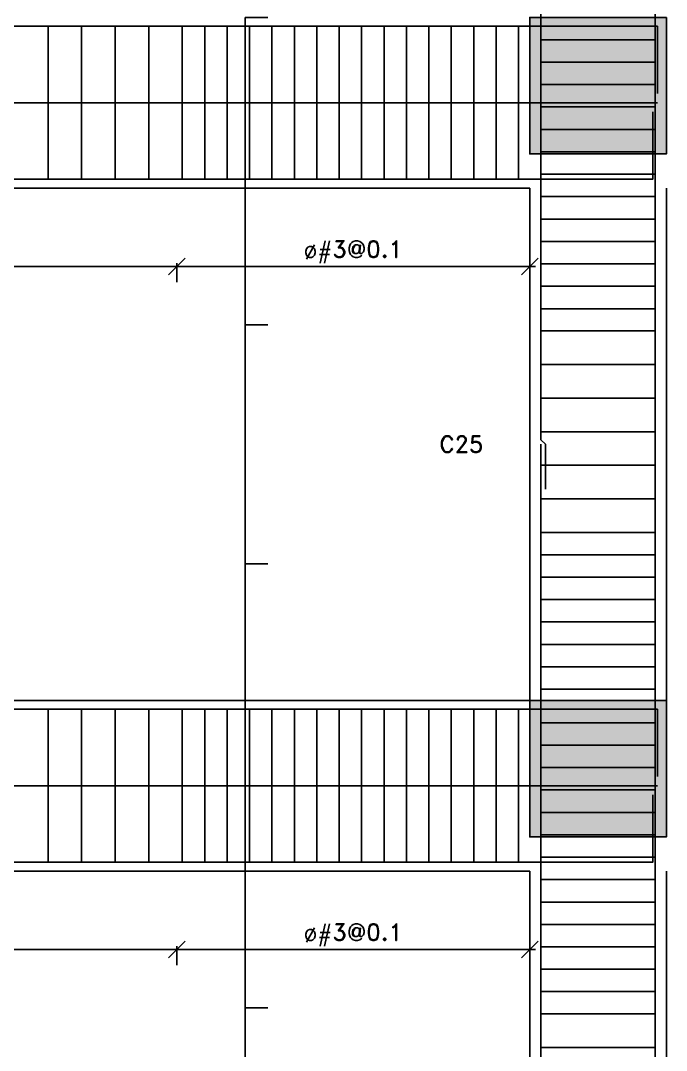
# Model space of a CAD drawing. Header units: inches. Extents: x 2674 to 28325, y -8016 to 21827.
# Drawn here: x 11392.3 to 11536.3, y -1752.3 to -1522.5 of the extents above; entities that cross this region are included whole.
import ezdxf

# ---------------------------------------------------------------- set-up
doc = ezdxf.new("R2010")
doc.units = ezdxf.units.IN
doc.header["$MEASUREMENT"] = 0
for name, color, linetype in [('Beam', 3, 'Continuous'), ('Beam elevation contour', 7, 'Continuous'), ('Beam rebar bot', 2, 'Continuous'), ('Beam rebar top', 2, 'Continuous'), ('Beam tie corner', 6, 'Continuous'), ('Beam tie mid', 4, 'Continuous'), ('Column elevation contorno', 7, 'Continuous'), ('Dimensions', 7, 'Continuous'), ('Porticos', 7, 'Continuous'), ('Texts', 7, 'Continuous')]:
    doc.layers.add(name, color=color, linetype=linetype)
doc.layers.add('Beam torsion rebar', color=7, linetype='Continuous', true_color=0xaf0000)
doc.styles.add('Letra', font='romand.shx')
doc.dimstyles.new('Dimension', dxfattribs={"dimscale": 0.083333, "dimtxt": 0.025, "dimasz": 0.025, "dimexe": 0.015, "dimexo": 0.03, "dimgap": 0.015, "dimtad": 1, "dimdec": 1, "dimzin": 0, "dimdsep": 46, "dimlunit": 4, "dimtxsty": 'Letra', "dimblk": 'OBLIQUE', "dimcen": 0.015, "dimdle": 0.025, "dimclrd": 256, "dimclre": 1, "dimclrt": 4, "dimadec": 0, "dimazin": 0, "dimtfac": 1, "dimtdec": 1, "dimtofl": 0, "dimtmove": 0, "dimatfit": 3, "dimfxl": 1, "dimtolj": 1, "dimtzin": 0, "dimarcsym": 0})

# ---------------------------------------------------------------- blocks, each defined once
blk = doc.blocks.new('_Oblique')
at = {"color": 0, "linetype": 'ByBlock', "lineweight": -2}
blk.add_line((-0.5, -0.5), (0.5, 0.5), dxfattribs=at)
blk = doc.blocks.new('*D623')
at = {"layer": 'Defpoints', "color": 0, "transparency": 16777216}
for p in [(11442.37, -1643.71), (11447.37, -1643.71), (11447.37, -1674.21)]:
    blk.add_point(p, dxfattribs=at)
at = {"layer": 'Dimensions', "color": 1, "linetype": 'ByBlock', "lineweight": -2, "transparency": 16777216}
for p, q in [((11447.37, -1643.71), (11442.37, -1643.71)), ((11447.37, -1674.21), (11442.37, -1674.21))]:
    blk.add_line(p, q, dxfattribs=at)
at = {"layer": 'Dimensions', "linetype": 'ByBlock', "lineweight": -2, "transparency": 16777216}
blk.add_line((11442.37, -1674.22), (11442.37, -1643.71), dxfattribs=at)
at = {"layer": 'Dimensions', "lineweight": -2, "transparency": 16777216, "xscale": 0.006249999999999999, "yscale": 0.006249999999999999, "zscale": 0.006249999999999999}
for p, rotation in [((11442.37, -1643.71), 90), ((11442.37, -1674.21), 270)]:
    blk.add_blockref('_Oblique', p, dxfattribs=dict(at, rotation=rotation))
at = {"layer": 'Dimensions', "color": 4, "transparency": 16777216, "insert": (11442.37, -1658.96), "char_height": 0.00625, "attachment_point": 5, "rotation": 90, "style": 'Letra'}
blk.add_mtext('\\A1;ø#3@0.1', dxfattribs=at)
blk = doc.blocks.new('*D624')
at = {"layer": 'Defpoints', "color": 0, "transparency": 16777216}
for p in [(11442.37, -1521.81), (11447.37, -1521.81), (11447.37, -1590.41)]:
    blk.add_point(p, dxfattribs=at)
at = {"layer": 'Dimensions', "color": 1, "linetype": 'ByBlock', "lineweight": -2, "transparency": 16777216}
for p, q in [((11447.37, -1521.81), (11442.37, -1521.81)), ((11447.37, -1590.41), (11442.37, -1590.41))]:
    blk.add_line(p, q, dxfattribs=at)
at = {"layer": 'Dimensions', "linetype": 'ByBlock', "lineweight": -2, "transparency": 16777216}
blk.add_line((11442.37, -1590.42), (11442.37, -1521.81), dxfattribs=at)
at = {"layer": 'Dimensions', "lineweight": -2, "transparency": 16777216, "xscale": 0.006249999999999999, "yscale": 0.006249999999999999, "zscale": 0.006249999999999999}
for p, rotation in [((11442.37, -1521.81), 90), ((11442.37, -1590.41), 270)]:
    blk.add_blockref('_Oblique', p, dxfattribs=dict(at, rotation=rotation))
at = {"layer": 'Dimensions', "color": 4, "transparency": 16777216, "insert": (11442.37, -1556.11), "char_height": 0.00625, "attachment_point": 5, "rotation": 90, "style": 'Letra'}
blk.add_mtext('\\A1;ø#3@0.1', dxfattribs=at)
blk = doc.blocks.new('*D625')
at = {"layer": 'Defpoints', "color": 0, "transparency": 16777216}
for p in [(11442.37, -1590.41), (11447.37, -1590.41), (11447.37, -1643.71)]:
    blk.add_point(p, dxfattribs=at)
at = {"layer": 'Dimensions', "color": 1, "linetype": 'ByBlock', "lineweight": -2, "transparency": 16777216}
for p, q in [((11447.37, -1590.41), (11442.37, -1590.41)), ((11447.37, -1643.71), (11442.37, -1643.71))]:
    blk.add_line(p, q, dxfattribs=at)
at = {"layer": 'Dimensions', "linetype": 'ByBlock', "lineweight": -2, "transparency": 16777216}
blk.add_line((11442.37, -1643.72), (11442.37, -1590.41), dxfattribs=at)
at = {"layer": 'Dimensions', "lineweight": -2, "transparency": 16777216, "xscale": 0.006249999999999999, "yscale": 0.006249999999999999, "zscale": 0.006249999999999999}
for p, rotation in [((11442.37, -1590.41), 90), ((11442.37, -1643.71), 270)]:
    blk.add_blockref('_Oblique', p, dxfattribs=dict(at, rotation=rotation))
at = {"layer": 'Dimensions', "color": 4, "transparency": 16777216, "insert": (11442.37, -1617.06), "char_height": 0.00625, "attachment_point": 5, "rotation": 90, "style": 'Letra'}
blk.add_mtext('\\A1;ø#3@0.15', dxfattribs=at)
blk = doc.blocks.new('*D648')
at = {"layer": 'Defpoints', "color": 0, "transparency": 16777216}
for p in [(11442.37, -1674.21), (11447.37, -1674.21), (11447.37, -1742.81)]:
    blk.add_point(p, dxfattribs=at)
at = {"layer": 'Dimensions', "color": 1, "linetype": 'ByBlock', "lineweight": -2, "transparency": 16777216}
for p, q in [((11447.37, -1674.21), (11442.37, -1674.21)), ((11447.37, -1742.81), (11442.37, -1742.81))]:
    blk.add_line(p, q, dxfattribs=at)
at = {"layer": 'Dimensions', "linetype": 'ByBlock', "lineweight": -2, "transparency": 16777216}
blk.add_line((11442.37, -1742.82), (11442.37, -1674.21), dxfattribs=at)
at = {"layer": 'Dimensions', "lineweight": -2, "transparency": 16777216, "xscale": 0.006249999999999999, "yscale": 0.006249999999999999, "zscale": 0.006249999999999999}
for p, rotation in [((11442.37, -1674.21), 90), ((11442.37, -1742.81), 270)]:
    blk.add_blockref('_Oblique', p, dxfattribs=dict(at, rotation=rotation))
at = {"layer": 'Dimensions', "color": 4, "transparency": 16777216, "insert": (11442.37, -1708.51), "char_height": 0.00625, "attachment_point": 5, "rotation": 90, "style": 'Letra'}
blk.add_mtext('\\A1;ø#3@0.1', dxfattribs=at)
blk = doc.blocks.new('*D649')
at = {"layer": 'Defpoints', "color": 0, "transparency": 16777216}
for p in [(11442.37, -1742.81), (11447.37, -1742.81), (11447.37, -1796.11)]:
    blk.add_point(p, dxfattribs=at)
at = {"layer": 'Dimensions', "color": 1, "linetype": 'ByBlock', "lineweight": -2, "transparency": 16777216}
for p, q in [((11447.37, -1742.81), (11442.37, -1742.81)), ((11447.37, -1796.11), (11442.37, -1796.11))]:
    blk.add_line(p, q, dxfattribs=at)
at = {"layer": 'Dimensions', "linetype": 'ByBlock', "lineweight": -2, "transparency": 16777216}
blk.add_line((11442.37, -1796.12), (11442.37, -1742.81), dxfattribs=at)
at = {"layer": 'Dimensions', "lineweight": -2, "transparency": 16777216, "xscale": 0.006249999999999999, "yscale": 0.006249999999999999, "zscale": 0.006249999999999999}
for p, rotation in [((11442.37, -1742.81), 90), ((11442.37, -1796.11), 270)]:
    blk.add_blockref('_Oblique', p, dxfattribs=dict(at, rotation=rotation))
at = {"layer": 'Dimensions', "color": 4, "transparency": 16777216, "insert": (11442.37, -1769.46), "char_height": 0.00625, "attachment_point": 5, "rotation": 90, "style": 'Letra'}
blk.add_mtext('\\A1;ø#3@0.15', dxfattribs=at)
blk = doc.blocks.new('*D179')
at = {"linetype": 'ByBlock', "lineweight": -2, "transparency": 16777216}
blk.add_line((730.7241, 13.5184), (732.3482, 13.5184), dxfattribs=at)
at = {"color": 1, "linetype": 'ByBlock', "lineweight": -2, "transparency": 16777216}
for p, q in [((730.7491, 13.4484), (730.7491, 13.5334)), ((732.3232, 13.4484), (732.3232, 13.5334))]:
    blk.add_line(p, q, dxfattribs=at)
at = {"layer": 'Defpoints', "transparency": 16777216}
for p in [(732.3232, 13.5184), (730.7491, 13.4184), (732.3232, 13.4184)]:
    blk.add_point(p, dxfattribs=at)
at = {"lineweight": -2, "transparency": 16777216, "xscale": 0.075, "yscale": 0.075, "zscale": 0.075, "rotation": 180}
blk.add_blockref('_Oblique', (730.7491, 13.5184), dxfattribs=at)
at = {"lineweight": -2, "transparency": 16777216, "xscale": 0.075, "yscale": 0.075, "zscale": 0.075}
blk.add_blockref('_Oblique', (732.3232, 13.5184), dxfattribs=at)
at = {"color": 4, "transparency": 16777216, "insert": (731.53615, 13.5334), "char_height": 0.075, "attachment_point": 8, "style": 'Letra'}
blk.add_mtext('ø#3@0.1', dxfattribs=at)
blk = doc.blocks.new('*D180')
at = {"linetype": 'ByBlock', "lineweight": -2, "transparency": 16777216}
blk.add_line((726.6841, 13.5184), (730.7741, 13.5184), dxfattribs=at)
at = {"color": 1, "linetype": 'ByBlock', "lineweight": -2, "transparency": 16777216}
for p, q in [((726.7091, 13.4484), (726.7091, 13.5334)), ((730.7491, 13.4484), (730.7491, 13.5334))]:
    blk.add_line(p, q, dxfattribs=at)
at = {"layer": 'Defpoints', "transparency": 16777216}
for p in [(730.7491, 13.5184), (726.7091, 13.4184), (730.7491, 13.4184)]:
    blk.add_point(p, dxfattribs=at)
at = {"lineweight": -2, "transparency": 16777216, "xscale": 0.075, "yscale": 0.075, "zscale": 0.075, "rotation": 180}
blk.add_blockref('_Oblique', (726.7091, 13.5184), dxfattribs=at)
at = {"lineweight": -2, "transparency": 16777216, "xscale": 0.075, "yscale": 0.075, "zscale": 0.075}
blk.add_blockref('_Oblique', (730.7491, 13.5184), dxfattribs=at)
at = {"color": 4, "transparency": 16777216, "insert": (728.7291, 13.5334), "char_height": 0.075, "attachment_point": 8, "style": 'Letra'}
blk.add_mtext('ø#3@0.15', dxfattribs=at)
blk = doc.blocks.new('FB 24 X 24')
blk.add_hatch(color=256).paths.add_polyline_path([(0.3048, 0.3048), (-0.3048, 0.3048), (-0.3048, -0.3048), (0.3048, -0.3048)])
at = {"color": 0}
blk.add_lwpolyline([(0.3048, 0.3048), (-0.3048, 0.3048), (-0.3048, -0.3048), (0.3048, -0.3048)], close=True, dxfattribs=at)
blk = doc.blocks.new('*D198')
at = {"color": 1, "linetype": 'ByBlock', "lineweight": -2, "transparency": 16777216}
for p, q in [((730.7491, 10.4004), (730.7491, 10.4854)), ((732.3232, 10.4004), (732.3232, 10.4854))]:
    blk.add_line(p, q, dxfattribs=at)
at = {"linetype": 'ByBlock', "lineweight": -2, "transparency": 16777216}
blk.add_line((730.7241, 10.4704), (732.3482, 10.4704), dxfattribs=at)
at = {"layer": 'Defpoints', "transparency": 16777216}
for p in [(732.3232, 10.4704), (730.7491, 10.3704), (732.3232, 10.3704)]:
    blk.add_point(p, dxfattribs=at)
at = {"lineweight": -2, "transparency": 16777216, "xscale": 0.075, "yscale": 0.075, "zscale": 0.075, "rotation": 180}
blk.add_blockref('_Oblique', (730.7491, 10.4704), dxfattribs=at)
at = {"lineweight": -2, "transparency": 16777216, "xscale": 0.075, "yscale": 0.075, "zscale": 0.075}
blk.add_blockref('_Oblique', (732.3232, 10.4704), dxfattribs=at)
at = {"color": 4, "transparency": 16777216, "insert": (731.53615, 10.4854), "char_height": 0.075, "attachment_point": 8, "style": 'Letra'}
blk.add_mtext('ø#3@0.1', dxfattribs=at)
blk = doc.blocks.new('*D199')
at = {"color": 1, "linetype": 'ByBlock', "lineweight": -2, "transparency": 16777216}
for p, q in [((726.7091, 10.4004), (726.7091, 10.4854)), ((730.7491, 10.4004), (730.7491, 10.4854))]:
    blk.add_line(p, q, dxfattribs=at)
at = {"linetype": 'ByBlock', "lineweight": -2, "transparency": 16777216}
blk.add_line((726.6841, 10.4704), (730.7741, 10.4704), dxfattribs=at)
at = {"layer": 'Defpoints', "transparency": 16777216}
for p in [(730.7491, 10.4704), (726.7091, 10.3704), (730.7491, 10.3704)]:
    blk.add_point(p, dxfattribs=at)
at = {"lineweight": -2, "transparency": 16777216, "xscale": 0.075, "yscale": 0.075, "zscale": 0.075, "rotation": 180}
blk.add_blockref('_Oblique', (726.7091, 10.4704), dxfattribs=at)
at = {"lineweight": -2, "transparency": 16777216, "xscale": 0.075, "yscale": 0.075, "zscale": 0.075}
blk.add_blockref('_Oblique', (730.7491, 10.4704), dxfattribs=at)
at = {"color": 4, "transparency": 16777216, "insert": (728.7291, 10.4854), "char_height": 0.075, "attachment_point": 8, "style": 'Letra'}
blk.add_mtext('ø#3@0.15', dxfattribs=at)
blk = doc.blocks.new('B33-B34-B35-B36-Story4')
at = {"layer": 'Beam elevation contour'}
blk.add_lwpolyline([(725.1351, 13.8684), (732.3232, 13.8684)], dxfattribs=at)
at = {"layer": 'Beam rebar bot'}
blk.add_lwpolyline([(732.8728, 14.2084), (732.8728, 13.9084), (702.188, 13.9084), (702.188, 14.2084)], dxfattribs=at)
at = {"layer": 'Beam rebar top'}
blk.add_lwpolyline([(702.208, 14.2904), (702.208, 14.5904), (732.8928, 14.5904), (732.8928, 14.2904)], dxfattribs=at)
at = {"layer": 'Beam tie corner'}
for points in [[(730.7732, 14.5904), (730.7732, 13.9084)], [(730.8732, 14.5904), (730.8732, 13.9084)], [(730.9732, 14.5904), (730.9732, 13.9084)], [(731.0732, 14.5904), (731.0732, 13.9084)], [(731.1732, 14.5904), (731.1732, 13.9084)], [(731.2732, 14.5904), (731.2732, 13.9084)], [(731.3732, 14.5904), (731.3732, 13.9084)], [(731.4732, 14.5904), (731.4732, 13.9084)], [(731.5732, 14.5904), (731.5732, 13.9084)], [(731.6732, 14.5904), (731.6732, 13.9084)], [(731.7732, 14.5904), (731.7732, 13.9084)], [(731.8732, 14.5904), (731.8732, 13.9084)], [(731.9732, 14.5904), (731.9732, 13.9084)], [(732.0732, 14.5904), (732.0732, 13.9084)], [(732.1732, 14.5904), (732.1732, 13.9084)], [(732.2732, 14.5904), (732.2732, 13.9084)]]:
    blk.add_lwpolyline(points, dxfattribs=at)
at = {"layer": 'Beam tie mid'}
for points in [[(730.1741, 14.5904), (730.1741, 13.9084)], [(730.3241, 14.5904), (730.3241, 13.9084)], [(730.4741, 14.5904), (730.4741, 13.9084)], [(730.6241, 14.5904), (730.6241, 13.9084)]]:
    blk.add_lwpolyline(points, dxfattribs=at)
at = {"layer": 'Beam torsion rebar'}
blk.add_lwpolyline([(702.188, 14.2494), (732.8928, 14.2494)], dxfattribs=at)
at = {"layer": 'Beam', "color": 0}
blk.add_blockref('FB 24 X 24', (732.628, 14.3256), dxfattribs=at)
at = {"layer": 'Dimensions'}
for p1, p2, text, picture, middle in [((726.7091, 13.4184), (730.7491, 13.4184), 'ø#3@0.15', '*D180', (728.7291, 13.5184)), ((730.7491, 13.4184), (732.3232, 13.4184), 'ø#3@0.1', '*D179', (731.5362, 13.5184))]:
    dim = blk.add_aligned_dim(p1=p1, p2=p2, distance=0.1, text=text, dimstyle='Dimension', override={"dimtxt": 0.075, "dimasz": 0.075, "dimpost": '<>'}, dxfattribs=at)
    dim.commit()
    dim.dimension.update_dxf_attribs({"geometry": picture, "text_midpoint": middle})
blk = doc.blocks.new('B33-B34-B35-B36-Story3')
at = {"layer": 'Beam elevation contour'}
for points in [[(725.1351, 11.5824), (732.3232, 11.5824)], [(725.1351, 10.8204), (732.3232, 10.8204)]]:
    blk.add_lwpolyline(points, dxfattribs=at)
at = {"layer": 'Beam rebar bot'}
blk.add_lwpolyline([(732.8728, 11.1604), (732.8728, 10.8604), (702.188, 10.8604), (702.188, 11.1604)], dxfattribs=at)
at = {"layer": 'Beam rebar top'}
blk.add_lwpolyline([(702.208, 11.2424), (702.208, 11.5424), (732.8928, 11.5424), (732.8928, 11.2424)], dxfattribs=at)
at = {"layer": 'Beam tie corner'}
for points in [[(730.7732, 11.5424), (730.7732, 10.8604)], [(730.8732, 11.5424), (730.8732, 10.8604)], [(730.9732, 11.5424), (730.9732, 10.8604)], [(731.0732, 11.5424), (731.0732, 10.8604)], [(731.1732, 11.5424), (731.1732, 10.8604)], [(731.2732, 11.5424), (731.2732, 10.8604)], [(731.3732, 11.5424), (731.3732, 10.8604)], [(731.4732, 11.5424), (731.4732, 10.8604)], [(731.5732, 11.5424), (731.5732, 10.8604)], [(731.6732, 11.5424), (731.6732, 10.8604)], [(731.7732, 11.5424), (731.7732, 10.8604)], [(731.8732, 11.5424), (731.8732, 10.8604)], [(731.9732, 11.5424), (731.9732, 10.8604)], [(732.0732, 11.5424), (732.0732, 10.8604)], [(732.1732, 11.5424), (732.1732, 10.8604)], [(732.2732, 11.5424), (732.2732, 10.8604)]]:
    blk.add_lwpolyline(points, dxfattribs=at)
at = {"layer": 'Beam tie mid'}
for points in [[(730.1741, 11.5424), (730.1741, 10.8604)], [(730.3241, 11.5424), (730.3241, 10.8604)], [(730.4741, 11.5424), (730.4741, 10.8604)], [(730.6241, 11.5424), (730.6241, 10.8604)]]:
    blk.add_lwpolyline(points, dxfattribs=at)
at = {"layer": 'Beam torsion rebar'}
blk.add_lwpolyline([(702.188, 11.2014), (732.8928, 11.2014)], dxfattribs=at)
at = {"layer": 'Beam', "color": 0}
blk.add_blockref('FB 24 X 24', (732.628, 11.2776), dxfattribs=at)
at = {"layer": 'Dimensions'}
for p1, p2, text, picture, middle in [((726.7091, 10.3704), (730.7491, 10.3704), 'ø#3@0.15', '*D199', (728.7291, 10.4704)), ((730.7491, 10.3704), (732.3232, 10.3704), 'ø#3@0.1', '*D198', (731.5362, 10.4704))]:
    dim = blk.add_aligned_dim(p1=p1, p2=p2, distance=0.1, text=text, dimstyle='Dimension', override={"dimtxt": 0.075, "dimasz": 0.075, "dimpost": '<>'}, dxfattribs=at)
    dim.commit()
    dim.dimension.update_dxf_attribs({"geometry": picture, "text_midpoint": middle})

msp = doc.modelspace()

# ---------------------------------------------------------------- linework, layer by layer
at = {"layer": 'Beam rebar bot'}
for points in [[(11508.33, -1312.26), (11508.33, -1616.06)], [(11533.81, -1464.66), (11533.81, -1768.46)], [(11509.33, -1617.06), (11508.33, -1616.06)], [(11508.33, -1617.06), (11508.33, -1920.86)], [(11509.33, -1617.06), (11509.33, -1627.06)]]:
    msp.add_lwpolyline(points, dxfattribs=at)
at = {"layer": 'Beam tie corner'}
for points in [[(11508.33, -1526.81), (11533.81, -1526.81)], [(11508.33, -1531.81), (11533.81, -1531.81)], [(11508.33, -1536.81), (11533.81, -1536.81)], [(11508.33, -1541.81), (11533.81, -1541.81)], [(11508.33, -1546.81), (11533.81, -1546.81)], [(11508.33, -1551.81), (11533.81, -1551.81)], [(11508.33, -1556.81), (11533.81, -1556.81)], [(11508.33, -1561.81), (11533.81, -1561.81)], [(11508.33, -1566.81), (11533.81, -1566.81)], [(11508.33, -1571.81), (11533.81, -1571.81)], [(11508.33, -1576.81), (11533.81, -1576.81)], [(11508.33, -1581.81), (11533.81, -1581.81)], [(11508.33, -1586.81), (11533.81, -1586.81)], [(11508.33, -1646.71), (11533.81, -1646.71)], [(11508.33, -1651.71), (11533.81, -1651.71)], [(11508.33, -1656.71), (11533.81, -1656.71)], [(11508.33, -1661.71), (11533.81, -1661.71)], [(11508.33, -1666.71), (11533.81, -1666.71)], [(11508.33, -1671.71), (11533.81, -1671.71)], [(11508.33, -1674.21), (11533.81, -1674.21)], [(11508.33, -1679.21), (11533.81, -1679.21)], [(11508.33, -1684.21), (11533.81, -1684.21)], [(11508.33, -1689.21), (11533.81, -1689.21)], [(11508.33, -1694.21), (11533.81, -1694.21)], [(11508.33, -1699.21), (11533.81, -1699.21)], [(11508.33, -1704.21), (11533.81, -1704.21)], [(11508.33, -1709.21), (11533.81, -1709.21)], [(11508.33, -1714.21), (11533.81, -1714.21)], [(11508.33, -1719.21), (11533.81, -1719.21)], [(11508.33, -1724.21), (11533.81, -1724.21)], [(11508.33, -1729.21), (11533.81, -1729.21)], [(11508.33, -1734.21), (11533.81, -1734.21)], [(11508.33, -1739.21), (11533.81, -1739.21)]]:
    msp.add_lwpolyline(points, dxfattribs=at)
at = {"layer": 'Beam tie mid'}
for points in [[(11508.33, -1591.76), (11533.81, -1591.76)], [(11508.33, -1599.26), (11533.81, -1599.26)], [(11508.33, -1606.76), (11533.81, -1606.76)], [(11508.33, -1614.26), (11533.81, -1614.26)], [(11508.33, -1621.76), (11533.81, -1621.76)], [(11508.33, -1629.26), (11533.81, -1629.26)], [(11508.33, -1636.76), (11533.81, -1636.76)], [(11508.33, -1641.71), (11533.81, -1641.71)], [(11508.33, -1744.16), (11533.81, -1744.16)], [(11508.33, -1751.66), (11533.81, -1751.66)]]:
    msp.add_lwpolyline(points, dxfattribs=at)
at = {"layer": 'Column elevation contorno'}
for points in [[(11505.83, -1674.21), (11505.83, -1559.91)], [(11536.31, -1674.21), (11536.31, -1559.91)], [(11505.83, -1826.61), (11505.83, -1712.31)], [(11536.31, -1826.61), (11536.31, -1712.31)]]:
    msp.add_lwpolyline(points, dxfattribs=at)

# ---------------------------------------------------------------- block references
at = {"layer": 'Porticos', "color": 0, "xscale": 49.99999999999999, "yscale": 49.99999999999999, "zscale": 49.99999999999999}
for name in ['B33-B34-B35-B36-Story4', 'B33-B34-B35-B36-Story3']:
    msp.add_blockref(name, (-25110.33, -2253.33), dxfattribs=at)

# ---------------------------------------------------------------- texts
at = {"layer": 'Texts', "insert": (11490.59, -1617.06), "char_height": 3.75, "width": 2.8358, "attachment_point": 5, "style": 'Letra'}
msp.add_mtext('C25', dxfattribs=at)

# ---------------------------------------------------------------- dimensions: what is measured, and where the dimension line sits
at = {"layer": 'Dimensions'}
for p1, p2, text, picture, middle in [((11447.37, -1590.41), (11447.37, -1521.81), 'ø#3@0.1', '*D624', (11442.37, -1556.11)), ((11447.37, -1643.71), (11447.37, -1590.41), 'ø#3@0.15', '*D625', (11442.37, -1617.06)), ((11447.37, -1674.21), (11447.37, -1643.71), 'ø#3@0.1', '*D623', (11442.37, -1658.96)), ((11447.37, -1742.81), (11447.37, -1674.21), 'ø#3@0.1', '*D648', (11442.37, -1708.51)), ((11447.37, -1796.11), (11447.37, -1742.81), 'ø#3@0.15', '*D649', (11442.37, -1769.46))]:
    dim = msp.add_aligned_dim(p1=p1, p2=p2, distance=5, text=text, dimstyle='Dimension', override={"dimscale": 0.083333, "dimtxt": 0.075, "dimasz": 0.075, "dimpost": '<>'}, dxfattribs=at)
    dim.commit()
    dim.dimension.update_dxf_attribs({"geometry": picture, "text_midpoint": middle})

doc.saveas('drawing.dxf')
